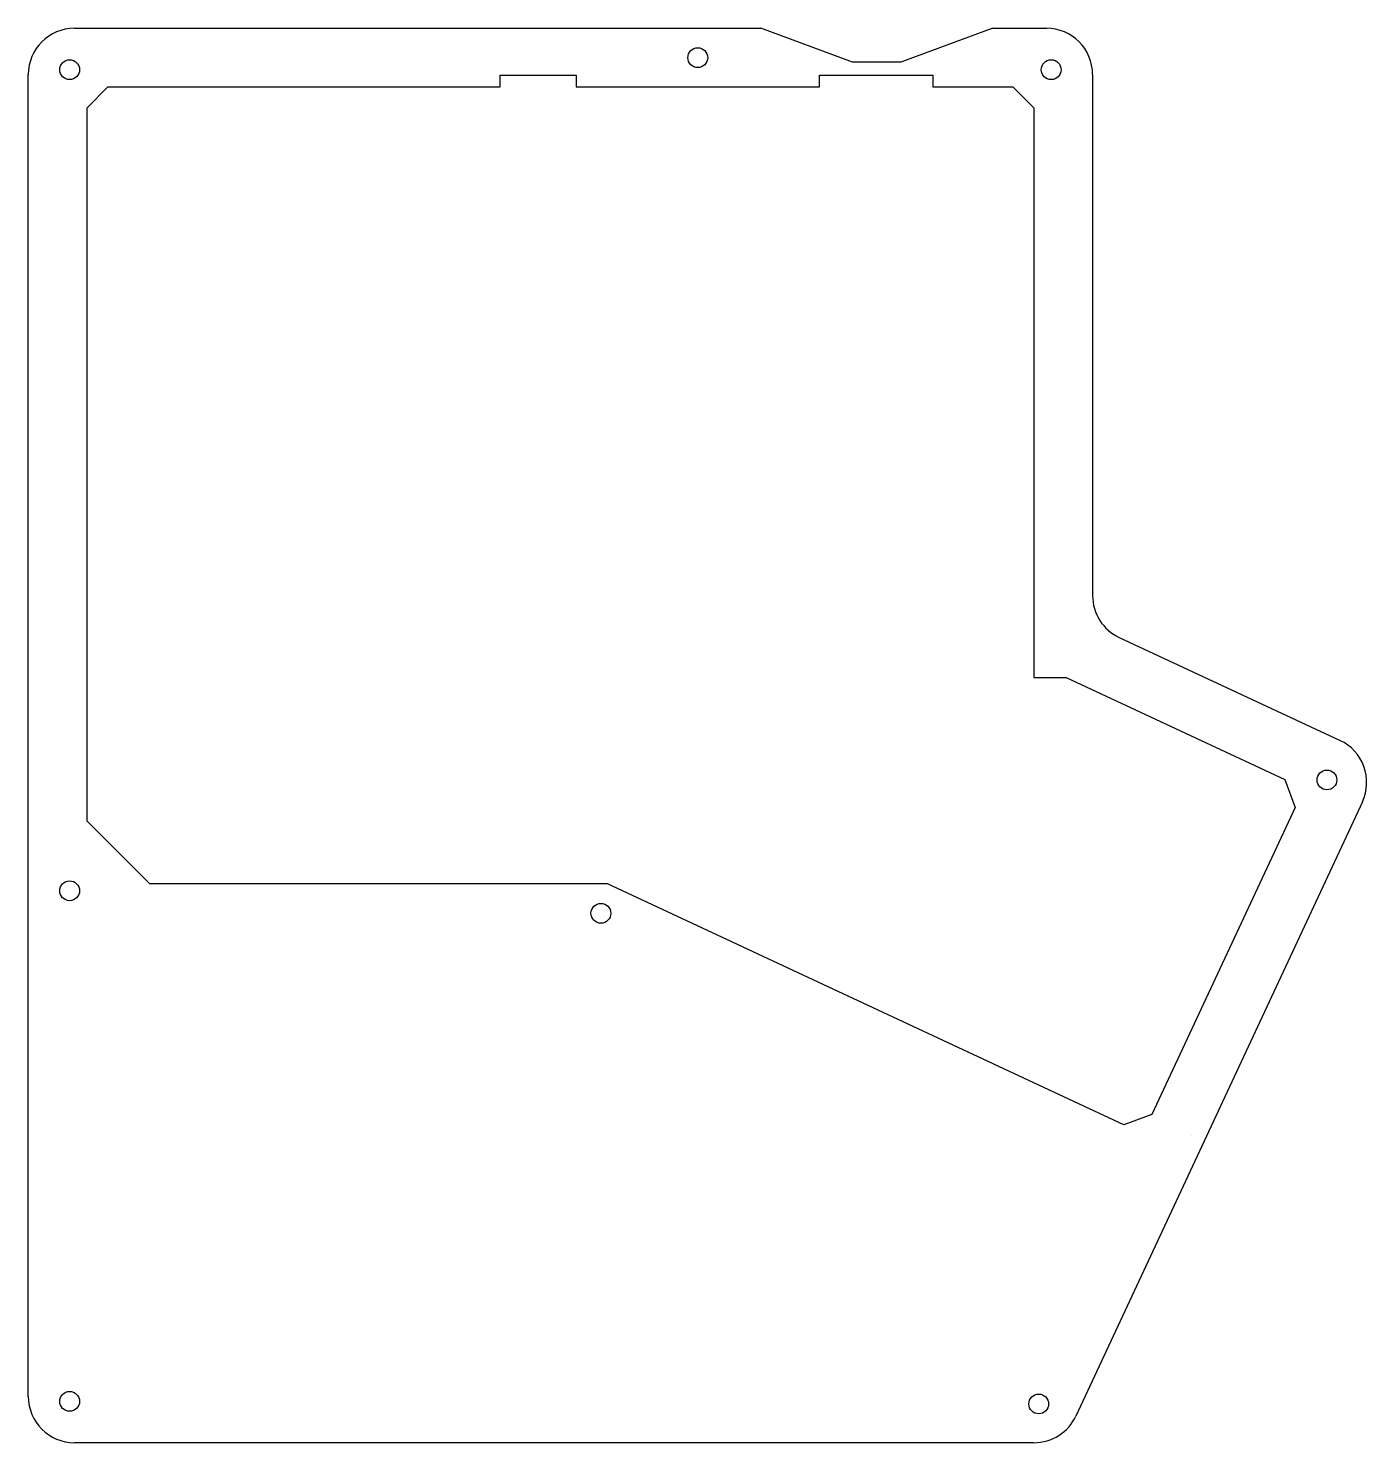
# Model space of a CAD drawing. Header units: millimetres. Extents: x 20 to 223, y -30 to 184.
import ezdxf

# ---------------------------------------------------------------- set-up
doc = ezdxf.new("R2010")
doc.units = ezdxf.units.MM
doc.layers.get('0').update_dxf_attribs({"lineweight": 25, "true_color": 0xffffff})

msp = doc.modelspace()

# ---------------------------------------------------------------- linework, layer by layer
at = {"color": 1, "true_color": 0xff0000}
for p, q in [((27, 183.7), (130.87, 183.7)), ((144.75, 178.58), (130.87, 183.7)), ((165.97, 183.7), (152.09, 178.58)), ((165.97, 183.7), (174.09, 183.7)), ((152.09, 178.58), (144.75, 178.58)), ((20, -23.44), (20, 176.7)), ((91.4, 174.81), (91.4, 176.59)), ((91.4, 176.59), (102.91, 176.59)), ((102.91, 176.59), (102.91, 174.81)), ((139.76, 176.59), (156.93, 176.59)), ((139.76, 174.81), (139.76, 176.59)), ((156.93, 176.59), (156.93, 174.81)), ((181.09, 176.7), (181.09, 97.81)), ((28.89, 171.63), (32.06, 174.81)), ((32.06, 174.81), (91.4, 174.81)), ((102.91, 174.81), (139.76, 174.81)), ((156.93, 174.81), (169, 174.81)), ((169, 174.81), (172.2, 171.63)), ((28.89, 63.68), (28.89, 171.63)), ((172.2, 171.63), (172.2, 85.4)), ((185.13, 91.47), (218.54, 75.89)), ((172.2, 85.4), (177.1, 85.4)), ((177.1, 85.4), (210.19, 69.97)), ((210.19, 69.97), (211.73, 65.75)), ((221.92, 66.58), (178.57, -26.4)), ((211.73, 65.75), (190.04, 19.25)), ((38.41, 54.16), (28.89, 63.68)), ((107.66, 54.16), (38.41, 54.16)), ((185.82, 17.71), (107.66, 54.16)), ((190.04, 19.25), (185.82, 17.71)), ((196, 16), (196, 16)), ((196, 16), (196, 16)), ((196, 16), (196, 16)), ((172.22, -30.44), (27, -30.44))]:
    msp.add_line(p, q, dxfattribs=at)
for centre in [(121.33, 179.25), (26.26, 177.43), (174.82, 177.43), (216.56, 69.9), (26.26, 53.12), (106.67, 49.71), (26.26, -24.18), (172.94, -24.57)]:
    msp.add_circle(centre, 1.5, dxfattribs=at)
for centre, start, end in [((27, 176.7), 90, 180), ((174.09, 176.7), 0, 90), ((188.09, 97.81), 180, 245.0019), ((215.58, 69.54), 335.0002, 65.0019), ((27, -23.44), 180, 270), ((172.22, -23.44), 270, 335.0002)]:
    msp.add_arc(centre, 7, start, end, dxfattribs=at)

doc.saveas('drawing.dxf')
